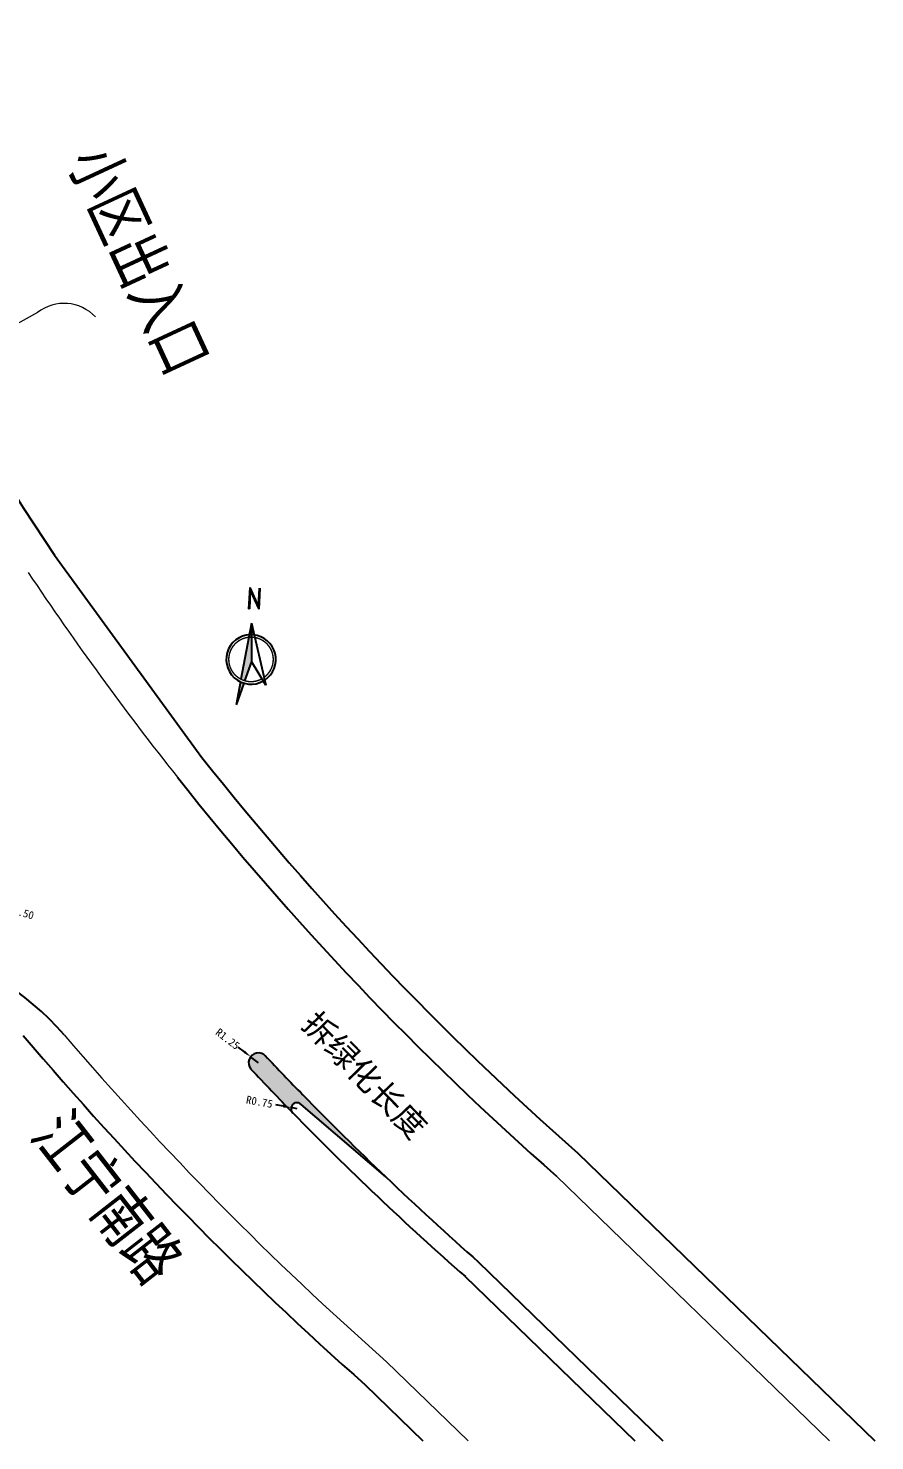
# Model space of a CAD drawing. Header units: millimetres. Extents: x 6299 to 195995, y 19522 to 226352.
# Drawn here: x 10267.5 to 10375.2, y 22324.4 to 22504.1 of the extents above; entities that cross this region are included whole.
import ezdxf

# ---------------------------------------------------------------- set-up
doc = ezdxf.new("R2010")
doc.units = ezdxf.units.MM
doc.linetypes.add('DASHDOT', pattern=[25.4, 12.7, -6.35, 0, -6.35])
for name, color, linetype in [('@-拆绿化长度', 5, 'Continuous'), ('@-指北针', 7, 'Continuous'), ('@-道路名称', 7, 'Continuous'), ('@-道路红线', 1, 'Continuous'), ('@-隔离岛标注', 7, 'Continuous'), ('ass', 7, 'Continuous'), ('RD-中线', 1, 'DASHDOT')]:
    doc.layers.add(name, color=color, linetype=linetype)
doc.layers.add('@-路缘石', color=7, linetype='Continuous', lineweight=0)
doc.layers.add('@-道路标线', color=7, linetype='Continuous', lineweight=0)
doc.styles.add('--黑体', font='simhei.ttf')
doc.styles.add('HZTXT', font='', dxfattribs={"width": 0.7, "height": 0.2})
doc.styles.add('黑体', font='simhei.ttf')
doc.styles.get('HZTXT').set_extended_font_data('NSimSun')
doc.dimstyles.new('标志标注', dxfattribs={"dimtxt": 1, "dimasz": 0.5, "dimexe": 0, "dimexo": 0, "dimgap": 0.25, "dimtad": 1, "dimzin": 0, "dimdsep": 46, "dimtxsty": '--黑体', "dimblk": 'ARCHTICK', "dimcen": 0.09, "dimadec": 0, "dimazin": 0, "dimtfac": 1, "dimtix": 1, "dimtmove": 2, "dimatfit": 0, "dimfxl": 1, "dimtolj": 1, "dimtzin": 0, "dimarcsym": 0})

# ---------------------------------------------------------------- blocks, each defined once
blk = doc.blocks.new('*D22')
at = {"layer": '@-隔离岛标注', "color": 0, "lineweight": -2, "transparency": 16777216}
for p, q in [((10261.35, 22393.19), (10261.83, 22393.05)), ((10262.79, 22392.77), (10263.75, 22392.49))]:
    blk.add_line(p, q, dxfattribs=at)
at = {"layer": '@-隔离岛标注', "color": 0, "transparency": 16777216}
blk.add_solid([(10262.83, 22392.93), (10262.74, 22392.61), (10261.83, 22393.05)], dxfattribs=at)
at = {"layer": 'Defpoints', "color": 0, "transparency": 16777216}
for p in [(10261.35, 22393.19, 0), (10261.83, 22393.05, 0)]:
    blk.add_point(p, dxfattribs=at)
at = {"layer": '@-隔离岛标注', "color": 0, "transparency": 16777216, "insert": (10266.51, 22391.67), "char_height": 1, "attachment_point": 5, "rotation": 343.5436, "style": '--黑体'}
blk.add_mtext('\\A1;R0.50', dxfattribs=at)
blk = doc.blocks.new('A$C464A05A1')
at = {"layer": '@-指北针', "color": 7}
for p, q in [((5.93, 29.85), (5.64, 24.45)), ((6.07, 29.07), (5.83, 24.44)), ((5.93, 29.85), (8.08, 25.1)), ((6.07, 29.07), (8.22, 24.32)), ((8.33, 29.72), (8.08, 25.1)), ((8.52, 29.71), (8.22, 24.32)), ((5.64, 24.45), (5.64, 24.45)), ((5.83, 24.44), (5.64, 24.45)), ((5.64, 24.45), (5.64, 24.45)), ((8.08, 25.1), (8.08, 25.1)), ((8.08, 25.1), (8.08, 25.1)), ((8.22, 24.32), (8.23, 24.32)), ((8.22, 24.32), (8.23, 24.32)), ((6.39, 20.77), (3.68, 6.54)), ((6.39, 20.77), (6.39, 11.06)), ((6.39, 20.77), (10.06, 5.05)), ((6.39, 11.06), (4.64, 6.16)), ((10.06, 5.05), (6.39, 11.06)), ((3.56, 5.89), (2.44, 0)), ((4.42, 5.55), (2.44, 0))]:
    blk.add_line(p, q, dxfattribs=at)
at = {"layer": '@-指北针', "color": 7, "const_width": 0.36}
for points in [[(6.98, 17.2, 1), (5.53, 5.97, 0.030023), (6.21, 5.92, 33.307369)], [(9.6, 7.02, 0.691005), (6.77, 17.22, 0.030023)], [(6.21, 5.92, 0.132908), (9.07, 6.67, 0.132908)]]:
    blk.add_lwpolyline(points, format="xyb", dxfattribs=at)
at = {"layer": '@-指北针', "color": 7}
for start, end in [(82.6567, 299.982), (303.7615, 84.2302)]:
    blk.add_arc((6.26, 11.58), 6.3, start, end, dxfattribs=at)
for points in [[(5.83, 24.44), (5.64, 24.45), (6.07, 29.07), (5.93, 29.85)], [(8.22, 24.32), (6.07, 29.07), (8.08, 25.1), (5.93, 29.85)], [(8.22, 24.32), (8.08, 25.1), (8.52, 29.71), (8.33, 29.72)], [(6.39, 20.77), (6.39, 11.06), (3.68, 6.54), (4.64, 6.16)], [(3.56, 5.89), (4.42, 5.55), (2.44, 0)]]:
    blk.add_solid(points, dxfattribs=at)
blk = doc.blocks.new('*D40')
at = {"layer": '@-隔离岛标注', "color": 0, "lineweight": -2, "transparency": 16777216}
for p, q in [((10299.92, 22366.99), (10298.94, 22367.16)), ((10301.65, 22366.67), (10300.91, 22366.81))]:
    blk.add_line(p, q, dxfattribs=at)
at = {"layer": '@-隔离岛标注', "color": 0, "transparency": 16777216}
blk.add_solid([(10299.95, 22367.15), (10299.89, 22366.82), (10300.91, 22366.81)], dxfattribs=at)
at = {"layer": 'Defpoints', "color": 0, "transparency": 16777216}
for p in [(10300.91, 22366.81, 0), (10301.65, 22366.67, 0)]:
    blk.add_point(p, dxfattribs=at)
at = {"layer": '@-隔离岛标注', "color": 0, "transparency": 16777216, "insert": (10296.87, 22367.54), "char_height": 1, "attachment_point": 5, "rotation": 349.782, "style": '--黑体'}
blk.add_mtext('\\A1;R0.75', dxfattribs=at)
blk = doc.blocks.new('*D41')
at = {"layer": '@-隔离岛标注', "color": 0, "lineweight": -2, "transparency": 16777216}
for p, q in [((10294.96, 22373.89), (10294.16, 22374.51)), ((10296.74, 22372.52), (10295.75, 22373.28))]:
    blk.add_line(p, q, dxfattribs=at)
at = {"layer": '@-隔离岛标注', "color": 0, "transparency": 16777216}
blk.add_solid([(10295.06, 22374.03), (10294.85, 22373.76), (10295.75, 22373.28)], dxfattribs=at)
at = {"layer": 'Defpoints', "color": 0, "transparency": 16777216}
for p in [(10295.75, 22373.28, 0), (10296.74, 22372.52, 0)]:
    blk.add_point(p, dxfattribs=at)
at = {"layer": '@-隔离岛标注', "color": 0, "transparency": 16777216, "insert": (10292.83, 22375.54), "char_height": 1, "attachment_point": 5, "rotation": 322.3481, "style": '--黑体'}
blk.add_mtext('\\A1;R1.25', dxfattribs=at)

msp = doc.modelspace()

# ---------------------------------------------------------------- hatches: boundary and pattern name
at = {"layer": '@-拆绿化长度', "ltscale": 1.5}
h = msp.add_hatch(dxfattribs=at)
h.set_pattern_fill('GRASS', color=8, scale=0.05, style=0)
h.paths.add_polyline_path([(10222.532, 22485.577, -1), (10221.165, 22484.96), (10218.222, 22489.967), (10217.917, 22489.835, 0.0122373), (10226.352, 22471.635), (10228.59, 22472.74, -0.0087037)])
h.paths.add_polyline_path([(10228.59, 22472.74), (10226.352, 22471.635, 0.0037301), (10229.099, 22466.172, 0.9399683), (10231.337, 22467.276, -0.0037495)])
h.paths.add_polyline_path([(10297.599, 22373.426, 0.4012885), (10295.871, 22373.421, 0.0050693), (10301.604, 22367.428, -0.2080269), (10302.169, 22367.221), (10310.221, 22360.327), (10310.366, 22360.476, -0.0110043)])
h.paths.add_polyline_path([(10295.871, 22373.421, 0.3956486), (10295.783, 22371.713, 0.0048576), (10301.079, 22366.179, -0.6231695), (10301.604, 22367.428, -0.0050693)])
h.paths.add_polyline_path([(10306.627, 22357.162), (10311.807, 22362.503), (10309.412, 22364.826), (10304.231, 22359.486)], flags=9)

# ---------------------------------------------------------------- linework, layer by layer
at = {"layer": '@-拆绿化长度', "color": 8, "linetype": 'Continuous', "ltscale": 0.01}
for centre, radius, start, end in [((10296.738, 22372.52, 0), 1.25, 40.24394, 220.24394), ((10583.232, 22641.496, 0), 394.22, 223.18416, 224.29742), ((10598.141, 22656.962, 0), 413.181, 223.3322, 224.2898), ((10598.141, 22656.962, 0), 413.181, 224.2898, 226.34987)]:
    msp.add_arc(centre, radius, start, end, dxfattribs=at)
at = {"layer": '@-路缘石', "color": 0, "elevation": 0}
for points in [[(10276.007, 22467.363, 0.3895228), (10268.638, 22467.931, 0.3895228)], [(10286.427, 22408.833, 0.0446433), (10334.683, 22358.07, 0.0446433)], [(10272.01, 22376.052, 0.0343898), (10313.034, 22334.496)], [(10272.01, 22376.052, 0.0343898), (10313.034, 22334.496)]]:
    msp.add_lwpolyline(points, format="xyb", dxfattribs=at)
for points in [[(10268.638, 22467.931), (10256.222, 22461.012)], [(10334.683, 22358.07), (10369.416, 22324.438)], [(10313.034, 22334.496), (10323.419, 22324.438)], [(10313.034, 22334.496), (10323.419, 22324.438)]]:
    msp.add_lwpolyline(points, dxfattribs=at)
at = {"layer": '@-路缘石', "color": 0}
msp.add_arc((10594.259, 22653.144, 0), 393, 213.73945, 218.43729, dxfattribs=at)
at = {"layer": '@-道路标线', "ltscale": 1.5, "elevation": 0}
msp.add_lwpolyline([(10295.93, 22373.474), (10295.93, 22373.474)], dxfattribs=at)
at = {"layer": '@-道路红线', "elevation": 0}
for points in [[(10234.951, 22504.087, 0.0489454), (10270.778, 22437.087, 0.0489454)], [(10234.951, 22504.087, 0.0489454), (10270.778, 22437.087, 0.0489454)], [(10289.56, 22411.32, 0.0447048), (10337.397, 22361.01)], [(10289.56, 22411.32, 0.0447048), (10337.397, 22361.01)], [(10266.803, 22375.992, 0.0362901), (10310.317, 22331.558, 0.0362901)], [(10266.803, 22375.992, 0.0362901), (10310.317, 22331.558, 0.0362901)]]:
    msp.add_lwpolyline(points, format="xyb", dxfattribs=at)
at = {"layer": '@-道路红线', "ltscale": 1.5, "elevation": 0}
msp.add_lwpolyline([(10270.778, 22437.087), (10289.56, 22411.32)], dxfattribs=at)
at = {"layer": '@-道路红线', "elevation": 0}
for points in [[(10337.397, 22361.01), (10375.166, 22324.438)], [(10337.397, 22361.01), (10375.166, 22324.438)], [(10310.317, 22331.558), (10317.67, 22324.438)], [(10310.317, 22331.558), (10317.67, 22324.438)]]:
    msp.add_lwpolyline(points, dxfattribs=at)
at = {"layer": 'ass', "color": 0, "linetype": 'Continuous', "elevation": 0, "flags": 128}
for points in [[(10286.427, 22408.833, 0.0446433), (10334.683, 22358.07, 0.0446433)], [(10272.01, 22376.052, 0.3194373), (10232.614, 22385.785)]]:
    msp.add_lwpolyline(points, format="xyb", dxfattribs=at)
at = {"layer": 'RD-中线', "color": 3, "linetype": 'Continuous'}
for p, q in [((10324.765, 22347.147, 0), (10348.216, 22324.438, 0)), ((10324.765, 22347.147, 0), (10348.216, 22324.438, 0)), ((10324.765, 22347.147, 0), (10348.216, 22324.438, 0)), ((10323.026, 22345.351, 0), (10344.622, 22324.438, 0))]:
    msp.add_line(p, q, dxfattribs=at)
at = {"layer": 'RD-中线', "color": 3, "linetype": 'Continuous', "elevation": 0}
msp.add_lwpolyline([(10312.942, 22357.997), (10302.169, 22367.221)], dxfattribs=at)
at = {"layer": 'RD-中线', "color": 3, "linetype": 'Continuous'}
for centre, radius, start, end in [((10301.648, 22366.675, 0), 0.755, 46.36561, 227.5161), ((10583.232, 22641.496, 0), 394.22, 224.29742, 228.70452), ((10600.577, 22659.565, 0), 416.746, 226.35461, 228.56099)]:
    msp.add_arc(centre, radius, start, end, dxfattribs=at)

# ---------------------------------------------------------------- block references
at = {"layer": '@-指北针', "xscale": 0.5, "yscale": 0.5, "zscale": 0.5}
msp.add_blockref('A$C464A05A1', (10292.67, 22418.022), dxfattribs=at)

# ---------------------------------------------------------------- texts
at = {"layer": '@-拆绿化长度', "linetype": 'Continuous', "insert": (10304.227, 22379.332), "char_height": 3, "width": 38.18432, "attachment_point": 1, "rotation": 314.1844, "style": '黑体'}
msp.add_mtext('拆绿化长度', dxfattribs=at)
at = {"layer": '@-道路名称', "color": 7, "style": 'HZTXT', "width": 0.75}
for s, rotation, p in [('小区出入口', 294.87476, (10272.451, 22487.318, 0)), ('江宁南路', 307.8855, (10267.668, 22363.276, 0))]:
    msp.add_text(s, height=6, rotation=rotation, dxfattribs=at).set_placement(p)

# ---------------------------------------------------------------- dimensions: what is measured, and where the dimension line sits
at = {"layer": '@-隔离岛标注'}
for center, mpoint, picture, middle in [((10261.348, 22393.194, 0), (10261.828, 22393.052, 0), '*D22', (10266.506, 22391.67)), ((10296.738, 22372.52, 0), (10295.748, 22373.284, 0), '*D41', (10292.825, 22375.539)), ((10301.648, 22366.675, 0), (10300.905, 22366.809, 0), '*D40', (10296.875, 22367.535))]:
    dim = msp.add_radius_dim(center=center, mpoint=mpoint, dimstyle='标志标注', override={"dimasz": 1, "dimsah": 1}, dxfattribs=at)
    dim.commit()
    dim.dimension.update_dxf_attribs({"geometry": picture, "text_midpoint": middle, "dimtype": 164})

doc.saveas('drawing.dxf')
